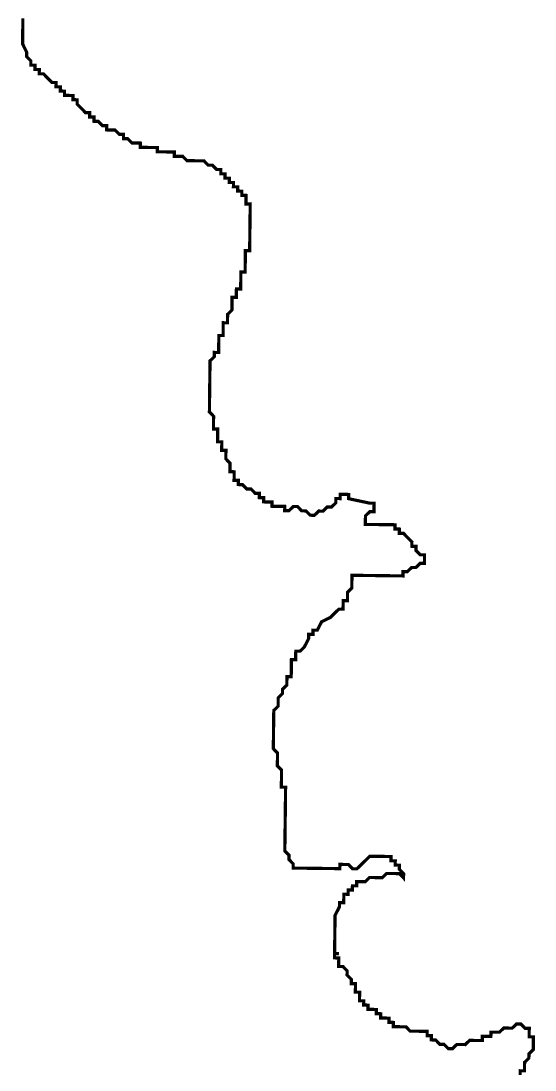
# Model space of a CAD drawing. Header units: metres. Extents: x 257673 to 289848, y 2129691 to 2228029.
# Drawn here: x 261394 to 261873, y 2176119 to 2177098 of the extents above; entities that cross this region are included whole.
import ezdxf

# ---------------------------------------------------------------- set-up
doc = ezdxf.new("R2010")
doc.units = ezdxf.units.M
doc.header["$MEASUREMENT"] = 0
doc.layers.add('HAZARDS LINE', color=1, linetype='Continuous')

msp = doc.modelspace()

# ---------------------------------------------------------------- linework, layer by layer
at = {"layer": 'HAZARDS LINE', "lineweight": 18}
msp.add_lwpolyline([(261395.45, 2177100.07, 2.97, 2.97, 0), (261395.4, 2177096.11, 2.97, 2.97, 0), (261395.31, 2177088.18, 2.97, 2.97, 0), (261395.26, 2177084.21, 2.97, 2.97, 0), (261395.21, 2177080.24, 2.97, 2.97, 0), (261395.16, 2177076.28, 2.97, 2.97, 0), (261399.03, 2177068.3, 2.97, 2.97, 0), (261398.98, 2177064.33, 2.97, 2.97, 0), (261402.9, 2177060.32, 2.97, 2.97, 0), (261402.85, 2177056.35, 2.97, 2.97, 0), (261406.81, 2177056.3, 2.97, 2.97, 0), (261406.77, 2177052.34, 2.97, 2.97, 0), (261410.73, 2177052.29, 2.97, 2.97, 0), (261410.68, 2177048.32, 2.97, 2.97, 0), (261414.65, 2177048.27, 2.97, 2.97, 0), (261418.57, 2177044.26, 2.97, 2.97, 0), (261422.48, 2177040.24, 2.97, 2.97, 0), (261426.45, 2177040.2, 2.97, 2.97, 0), (261426.4, 2177036.23, 2.97, 2.97, 0), (261430.36, 2177036.18, 2.97, 2.97, 0), (261430.32, 2177032.21, 2.97, 2.97, 0), (261434.28, 2177032.17, 2.97, 2.97, 0), (261434.23, 2177028.2, 2.97, 2.97, 0), (261438.2, 2177028.15, 2.97, 2.97, 0), (261442.16, 2177028.1, 2.97, 2.97, 0), (261442.11, 2177024.14, 2.97, 2.97, 0), (261446.08, 2177024.09, 2.97, 2.97, 0), (261446.03, 2177020.12, 2.97, 2.97, 0), (261449.95, 2177016.11, 2.97, 2.97, 0), (261453.87, 2177012.09, 2.97, 2.97, 0), (261457.83, 2177012.04, 2.97, 2.97, 0), (261457.78, 2177008.08, 2.97, 2.97, 0), (261461.75, 2177008.03, 2.97, 2.97, 0), (261461.7, 2177004.06, 2.97, 2.97, 0), (261465.66, 2177004.02, 2.97, 2.97, 0), (261469.58, 2177000, 2.97, 2.97, 0), (261473.55, 2176999.95, 2.97, 2.97, 0), (261473.5, 2176995.99, 2.97, 2.97, 0), (261477.46, 2176995.94, 2.97, 2.97, 0), (261481.43, 2176995.89, 2.97, 2.97, 0), (261485.35, 2176991.88, 2.97, 2.97, 0), (261489.31, 2176991.83, 2.97, 2.97, 0), (261489.26, 2176987.86, 2.97, 2.97, 0), (261493.23, 2176987.81, 2.97, 2.97, 0), (261497.14, 2176983.8, 2.97, 2.97, 0), (261501.11, 2176983.75, 2.97, 2.97, 0), (261505.08, 2176983.7, 2.97, 2.97, 0), (261505.03, 2176979.73, 2.97, 2.97, 0), (261512.96, 2176979.64, 2.97, 2.97, 0), (261516.92, 2176979.59, 2.97, 2.97, 0), (261520.89, 2176979.54, 2.97, 2.97, 0), (261520.84, 2176975.57, 2.97, 2.97, 0), (261524.8, 2176975.53, 2.97, 2.97, 0), (261532.74, 2176975.43, 2.97, 2.97, 0), (261536.7, 2176975.38, 2.97, 2.97, 0), (261536.65, 2176971.41, 2.97, 2.97, 0), (261540.62, 2176971.37, 2.97, 2.97, 0), (261544.58, 2176971.32, 2.97, 2.97, 0), (261548.5, 2176967.3, 2.97, 2.97, 0), (261552.47, 2176967.25, 2.97, 2.97, 0), (261556.43, 2176967.21, 2.97, 2.97, 0), (261560.4, 2176967.16, 2.97, 2.97, 0), (261564.36, 2176967.11, 2.97, 2.97, 0), (261568.28, 2176963.09, 2.97, 2.97, 0), (261572.24, 2176963.05, 2.97, 2.97, 0), (261576.16, 2176959.03, 2.97, 2.97, 0), (261580.13, 2176958.98, 2.97, 2.97, 0), (261580.08, 2176955.02, 2.97, 2.97, 0), (261584.04, 2176954.97, 2.97, 2.97, 0), (261583.99, 2176951, 2.97, 2.97, 0), (261587.96, 2176950.95, 2.97, 2.97, 0), (261587.91, 2176946.99, 2.97, 2.97, 0), (261591.88, 2176946.94, 2.97, 2.97, 0), (261591.83, 2176942.97, 2.97, 2.97, 0), (261595.79, 2176942.92, 2.97, 2.97, 0), (261595.74, 2176938.96, 2.97, 2.97, 0), (261599.71, 2176938.91, 2.97, 2.97, 0), (261599.66, 2176934.94, 2.97, 2.97, 0), (261603.63, 2176934.9, 2.97, 2.97, 0), (261603.58, 2176930.93, 2.97, 2.97, 0), (261603.53, 2176926.96, 2.97, 2.97, 0), (261607.5, 2176926.92, 2.97, 2.97, 0), (261607.45, 2176922.95, 2.97, 2.97, 0), (261607.4, 2176918.98, 2.97, 2.97, 0), (261607.35, 2176915.02, 2.97, 2.97, 0), (261607.3, 2176911.05, 2.97, 2.97, 0), (261607.25, 2176907.09, 2.97, 2.97, 0), (261607.2, 2176903.12, 2.97, 2.97, 0), (261607.16, 2176899.15, 2.97, 2.97, 0), (261607.11, 2176895.19, 2.97, 2.97, 0), (261607.06, 2176891.22, 2.97, 2.97, 0), (261607.01, 2176887.26, 2.97, 2.97, 0), (261606.96, 2176883.29, 2.97, 2.97, 0), (261603, 2176883.34, 2.97, 2.97, 0), (261602.95, 2176879.37, 2.97, 2.97, 0), (261602.9, 2176875.41, 2.97, 2.97, 0), (261602.85, 2176871.44, 2.97, 2.97, 0), (261602.8, 2176867.47, 2.97, 2.97, 0), (261602.75, 2176863.51, 2.97, 2.97, 0), (261598.79, 2176863.56, 2.97, 2.97, 0), (261598.74, 2176859.59, 2.97, 2.97, 0), (261598.69, 2176855.62, 2.97, 2.97, 0), (261598.64, 2176851.66, 2.97, 2.97, 0), (261598.59, 2176847.69, 2.97, 2.97, 0), (261594.63, 2176847.74, 2.97, 2.97, 0), (261594.58, 2176843.77, 2.97, 2.97, 0), (261594.53, 2176839.81, 2.97, 2.97, 0), (261590.57, 2176839.86, 2.97, 2.97, 0), (261590.52, 2176835.89, 2.97, 2.97, 0), (261590.47, 2176831.93, 2.97, 2.97, 0), (261590.42, 2176827.96, 2.97, 2.97, 0), (261586.41, 2176824.04, 2.97, 2.97, 0), (261586.36, 2176820.08, 2.97, 2.97, 0), (261586.31, 2176816.11, 2.97, 2.97, 0), (261582.34, 2176816.16, 2.97, 2.97, 0), (261582.3, 2176812.19, 2.97, 2.97, 0), (261582.2, 2176804.26, 2.97, 2.97, 0), (261578.23, 2176804.31, 2.97, 2.97, 0), (261578.18, 2176800.34, 2.97, 2.97, 0), (261578.14, 2176796.38, 2.97, 2.97, 0), (261578.04, 2176788.45, 2.97, 2.97, 0), (261574.07, 2176788.49, 2.97, 2.97, 0), (261574.02, 2176784.53, 2.97, 2.97, 0), (261570.01, 2176780.61, 2.97, 2.97, 0), (261569.96, 2176776.64, 2.97, 2.97, 0), (261569.91, 2176772.68, 2.97, 2.97, 0), (261569.87, 2176768.71, 2.97, 2.97, 0), (261569.82, 2176764.75, 2.97, 2.97, 0), (261569.77, 2176760.78, 2.97, 2.97, 0), (261569.72, 2176756.81, 2.97, 2.97, 0), (261569.67, 2176752.85, 2.97, 2.97, 0), (261569.62, 2176748.88, 2.97, 2.97, 0), (261569.57, 2176744.92, 2.97, 2.97, 0), (261569.53, 2176740.95, 2.97, 2.97, 0), (261569.48, 2176736.98, 2.97, 2.97, 0), (261569.43, 2176733.02, 2.97, 2.97, 0), (261573.35, 2176729, 2.97, 2.97, 0), (261573.3, 2176725.04, 2.97, 2.97, 0), (261573.25, 2176721.07, 2.97, 2.97, 0), (261573.2, 2176717.11, 2.97, 2.97, 0), (261577.17, 2176717.06, 2.97, 2.97, 0), (261577.12, 2176713.09, 2.97, 2.97, 0), (261577.07, 2176709.13, 2.97, 2.97, 0), (261577.02, 2176705.16, 2.97, 2.97, 0), (261580.99, 2176705.11, 2.97, 2.97, 0), (261580.94, 2176701.14, 2.97, 2.97, 0), (261580.89, 2176697.18, 2.97, 2.97, 0), (261584.85, 2176697.13, 2.97, 2.97, 0), (261584.8, 2176693.16, 2.97, 2.97, 0), (261584.76, 2176689.2, 2.97, 2.97, 0), (261588.67, 2176685.18, 2.97, 2.97, 0), (261588.62, 2176681.22, 2.97, 2.97, 0), (261588.58, 2176677.25, 2.97, 2.97, 0), (261592.54, 2176677.2, 2.97, 2.97, 0), (261592.49, 2176673.24, 2.97, 2.97, 0), (261592.44, 2176669.27, 2.97, 2.97, 0), (261596.41, 2176669.22, 2.97, 2.97, 0), (261596.36, 2176665.26, 2.97, 2.97, 0), (261600.33, 2176665.21, 2.97, 2.97, 0), (261604.24, 2176661.19, 2.97, 2.97, 0), (261608.21, 2176661.15, 2.97, 2.97, 0), (261612.13, 2176657.13, 2.97, 2.97, 0), (261616.09, 2176657.08, 2.97, 2.97, 0), (261616.04, 2176653.12, 2.97, 2.97, 0), (261620.01, 2176653.07, 2.97, 2.97, 0), (261619.96, 2176649.1, 2.97, 2.97, 0), (261623.92, 2176649.05, 2.97, 2.97, 0), (261627.89, 2176649, 2.97, 2.97, 0), (261627.84, 2176645.04, 2.97, 2.97, 0), (261631.81, 2176644.99, 2.97, 2.97, 0), (261635.77, 2176644.94, 2.97, 2.97, 0), (261639.74, 2176644.89, 2.97, 2.97, 0), (261639.69, 2176640.93, 2.97, 2.97, 0), (261643.65, 2176640.88, 2.97, 2.97, 0), (261647.67, 2176644.8, 2.97, 2.97, 0), (261651.63, 2176644.75, 2.97, 2.97, 0), (261655.55, 2176640.73, 2.97, 2.97, 0), (261659.52, 2176640.68, 2.97, 2.97, 0), (261663.43, 2176636.67, 2.97, 2.97, 0), (261667.4, 2176636.62, 2.97, 2.97, 0), (261671.41, 2176640.54, 2.97, 2.97, 0), (261675.38, 2176640.49, 2.97, 2.97, 0), (261679.39, 2176644.41, 2.97, 2.97, 0), (261683.36, 2176644.36, 2.97, 2.97, 0), (261687.37, 2176648.28, 2.97, 2.97, 0), (261687.42, 2176652.24, 2.97, 2.97, 0), (261691.38, 2176652.19, 2.97, 2.97, 0), (261691.43, 2176656.16, 2.97, 2.97, 0), (261695.4, 2176656.11, 2.97, 2.97, 0), (261699.36, 2176656.06, 2.97, 2.97, 0), (261699.31, 2176652.1, 2.97, 2.97, 0), (261719.09, 2176647.89, 2.97, 2.97, 0), (261723.06, 2176647.84, 2.97, 2.97, 0), (261723.01, 2176643.87, 2.97, 2.97, 0), (261722.96, 2176639.91, 2.97, 2.97, 0), (261719, 2176639.96, 2.97, 2.97, 0), (261714.98, 2176636.04, 2.97, 2.97, 0), (261714.93, 2176632.07, 2.97, 2.97, 0), (261714.89, 2176628.11, 2.97, 2.97, 0), (261718.85, 2176628.06, 2.97, 2.97, 0), (261722.82, 2176628.01, 2.97, 2.97, 0), (261726.78, 2176627.96, 2.97, 2.97, 0), (261730.75, 2176627.91, 2.97, 2.97, 0), (261734.71, 2176627.86, 2.97, 2.97, 0), (261738.68, 2176627.82, 2.97, 2.97, 0), (261742.64, 2176627.77, 2.97, 2.97, 0), (261742.59, 2176623.8, 2.97, 2.97, 0), (261746.56, 2176623.75, 2.97, 2.97, 0), (261746.51, 2176619.79, 2.97, 2.97, 0), (261750.48, 2176619.74, 2.97, 2.97, 0), (261754.39, 2176615.72, 2.97, 2.97, 0), (261758.31, 2176611.71, 2.97, 2.97, 0), (261758.26, 2176607.74, 2.97, 2.97, 0), (261762.23, 2176607.7, 2.97, 2.97, 0), (261762.18, 2176603.73, 2.97, 2.97, 0), (261766.1, 2176599.71, 2.97, 2.97, 0), (261770.06, 2176599.67, 2.97, 2.97, 0), (261770.01, 2176595.7, 2.97, 2.97, 0), (261769.96, 2176591.73, 2.97, 2.97, 0), (261766, 2176591.78, 2.97, 2.97, 0), (261761.98, 2176587.87, 2.97, 2.97, 0), (261758.02, 2176587.91, 2.97, 2.97, 0), (261754.01, 2176584, 2.97, 2.97, 0), (261750.04, 2176584.04, 2.97, 2.97, 0), (261749.99, 2176580.08, 2.97, 2.97, 0), (261746.03, 2176580.13, 2.97, 2.97, 0), (261742.06, 2176580.18, 2.97, 2.97, 0), (261738.09, 2176580.22, 2.97, 2.97, 0), (261734.13, 2176580.27, 2.97, 2.97, 0), (261730.16, 2176580.32, 2.97, 2.97, 0), (261726.2, 2176580.37, 2.97, 2.97, 0), (261722.23, 2176580.42, 2.97, 2.97, 0), (261718.27, 2176580.47, 2.97, 2.97, 0), (261714.3, 2176580.52, 2.97, 2.97, 0), (261710.34, 2176580.56, 2.97, 2.97, 0), (261706.37, 2176580.61, 2.97, 2.97, 0), (261702.41, 2176580.66, 2.97, 2.97, 0), (261702.36, 2176576.69, 2.97, 2.97, 0), (261702.26, 2176568.76, 2.97, 2.97, 0), (261698.25, 2176564.85, 2.97, 2.97, 0), (261698.2, 2176560.88, 2.97, 2.97, 0), (261698.15, 2176556.91, 2.97, 2.97, 0), (261694.18, 2176556.96, 2.97, 2.97, 0), (261694.14, 2176553, 2.97, 2.97, 0), (261694.09, 2176549.03, 2.97, 2.97, 0), (261690.12, 2176549.08, 2.97, 2.97, 0), (261686.11, 2176545.16, 2.97, 2.97, 0), (261682.09, 2176541.24, 2.97, 2.97, 0), (261674.12, 2176537.37, 2.97, 2.97, 0), (261670.05, 2176529.49, 2.97, 2.97, 0), (261666.09, 2176529.54, 2.97, 2.97, 0), (261666.04, 2176525.57, 2.97, 2.97, 0), (261662.07, 2176525.62, 2.97, 2.97, 0), (261662.03, 2176521.66, 2.97, 2.97, 0), (261657.96, 2176513.77, 2.97, 2.97, 0), (261653.95, 2176509.86, 2.97, 2.97, 0), (261649.98, 2176509.9, 2.97, 2.97, 0), (261649.94, 2176505.94, 2.97, 2.97, 0), (261649.89, 2176501.97, 2.97, 2.97, 0), (261645.92, 2176502.02, 2.97, 2.97, 0), (261645.87, 2176498.05, 2.97, 2.97, 0), (261645.82, 2176494.09, 2.97, 2.97, 0), (261645.78, 2176490.12, 2.97, 2.97, 0), (261645.73, 2176486.16, 2.97, 2.97, 0), (261641.76, 2176486.21, 2.97, 2.97, 0), (261641.71, 2176482.24, 2.97, 2.97, 0), (261641.66, 2176478.27, 2.97, 2.97, 0), (261637.65, 2176474.36, 2.97, 2.97, 0), (261637.6, 2176470.39, 2.97, 2.97, 0), (261633.59, 2176466.47, 2.97, 2.97, 0), (261633.54, 2176462.51, 2.97, 2.97, 0), (261633.49, 2176458.54, 2.97, 2.97, 0), (261629.48, 2176454.62, 2.97, 2.97, 0), (261629.43, 2176450.66, 2.97, 2.97, 0), (261629.38, 2176446.69, 2.97, 2.97, 0), (261629.33, 2176442.72, 2.97, 2.97, 0), (261629.28, 2176438.76, 2.97, 2.97, 0), (261629.23, 2176434.79, 2.97, 2.97, 0), (261629.19, 2176430.83, 2.97, 2.97, 0), (261629.14, 2176426.86, 2.97, 2.97, 0), (261629.09, 2176422.89, 2.97, 2.97, 0), (261629.04, 2176418.93, 2.97, 2.97, 0), (261632.96, 2176414.91, 2.97, 2.97, 0), (261632.91, 2176410.95, 2.97, 2.97, 0), (261632.86, 2176406.98, 2.97, 2.97, 0), (261632.81, 2176403.02, 2.97, 2.97, 0), (261636.73, 2176399, 2.97, 2.97, 0), (261636.68, 2176395.04, 2.97, 2.97, 0), (261636.63, 2176391.07, 2.97, 2.97, 0), (261636.58, 2176387.1, 2.97, 2.97, 0), (261636.53, 2176383.14, 2.97, 2.97, 0), (261640.5, 2176383.09, 2.97, 2.97, 0), (261640.45, 2176379.12, 2.97, 2.97, 0), (261640.4, 2176375.16, 2.97, 2.97, 0), (261640.35, 2176371.19, 2.97, 2.97, 0), (261640.31, 2176367.23, 2.97, 2.97, 0), (261640.26, 2176363.26, 2.97, 2.97, 0), (261640.21, 2176359.29, 2.97, 2.97, 0), (261640.16, 2176355.33, 2.97, 2.97, 0), (261640.11, 2176351.36, 2.97, 2.97, 0), (261640.06, 2176347.4, 2.97, 2.97, 0), (261640.01, 2176343.43, 2.97, 2.97, 0), (261639.97, 2176339.46, 2.97, 2.97, 0), (261639.92, 2176335.5, 2.97, 2.97, 0), (261639.87, 2176331.53, 2.97, 2.97, 0), (261639.82, 2176327.57, 2.97, 2.97, 0), (261639.77, 2176323.6, 2.97, 2.97, 0), (261643.69, 2176319.58, 2.97, 2.97, 0), (261643.64, 2176315.62, 2.97, 2.97, 0), (261647.56, 2176311.6, 2.97, 2.97, 0), (261647.51, 2176307.64, 2.97, 2.97, 0), (261651.47, 2176307.59, 2.97, 2.97, 0), (261655.44, 2176307.54, 2.97, 2.97, 0), (261659.4, 2176307.49, 2.97, 2.97, 0), (261663.37, 2176307.44, 2.97, 2.97, 0), (261667.34, 2176307.4, 2.97, 2.97, 0), (261671.3, 2176307.35, 2.97, 2.97, 0), (261675.27, 2176307.3, 2.97, 2.97, 0), (261679.23, 2176307.25, 2.97, 2.97, 0), (261683.2, 2176307.2, 2.97, 2.97, 0), (261687.16, 2176307.15, 2.97, 2.97, 0), (261691.13, 2176307.1, 2.97, 2.97, 0), (261691.18, 2176311.07, 2.97, 2.97, 0), (261695.14, 2176311.02, 2.97, 2.97, 0), (261699.11, 2176310.97, 2.97, 2.97, 0), (261703.02, 2176306.96, 2.97, 2.97, 0), (261706.99, 2176306.91, 2.97, 2.97, 0), (261711, 2176310.83, 2.97, 2.97, 0), (261715.02, 2176314.75, 2.97, 2.97, 0), (261719.03, 2176318.66, 2.97, 2.97, 0), (261723, 2176318.61, 2.97, 2.97, 0), (261726.96, 2176318.57, 2.97, 2.97, 0), (261730.93, 2176318.52, 2.97, 2.97, 0), (261734.89, 2176318.47, 2.97, 2.97, 0), (261738.86, 2176318.42, 2.97, 2.97, 0), (261738.81, 2176314.45, 2.97, 2.97, 0), (261742.77, 2176314.41, 2.97, 2.97, 0), (261742.73, 2176310.44, 2.97, 2.97, 0), (261746.69, 2176310.39, 2.97, 2.97, 0), (261746.64, 2176306.43, 2.97, 2.97, 0), (261750.56, 2176302.41, 2.97, 2.97, 0), (261750.51, 2176298.44, 2.97, 2.97, 0), (261746.59, 2176302.46, 2.97, 2.97, 0), (261742.63, 2176302.51, 2.97, 2.97, 0), (261738.66, 2176302.56, 2.97, 2.97, 0), (261734.7, 2176302.6, 2.97, 2.97, 0), (261730.68, 2176298.69, 2.97, 2.97, 0), (261726.72, 2176298.74, 2.97, 2.97, 0), (261718.79, 2176298.83, 2.97, 2.97, 0), (261714.77, 2176294.92, 2.97, 2.97, 0), (261710.81, 2176294.96, 2.97, 2.97, 0), (261706.84, 2176295.01, 2.97, 2.97, 0), (261706.79, 2176291.05, 2.97, 2.97, 0), (261702.83, 2176291.1, 2.97, 2.97, 0), (261702.78, 2176287.13, 2.97, 2.97, 0), (261698.82, 2176287.18, 2.97, 2.97, 0), (261698.77, 2176283.21, 2.97, 2.97, 0), (261694.8, 2176283.26, 2.97, 2.97, 0), (261694.75, 2176279.29, 2.97, 2.97, 0), (261694.7, 2176275.33, 2.97, 2.97, 0), (261690.74, 2176275.38, 2.97, 2.97, 0), (261690.69, 2176271.41, 2.97, 2.97, 0), (261686.63, 2176263.53, 2.97, 2.97, 0), (261686.53, 2176255.6, 2.97, 2.97, 0), (261686.48, 2176251.63, 2.97, 2.97, 0), (261686.43, 2176247.66, 2.97, 2.97, 0), (261686.39, 2176243.7, 2.97, 2.97, 0), (261686.34, 2176239.73, 2.97, 2.97, 0), (261686.29, 2176235.77, 2.97, 2.97, 0), (261686.24, 2176231.8, 2.97, 2.97, 0), (261686.19, 2176227.83, 2.97, 2.97, 0), (261690.16, 2176227.78, 2.97, 2.97, 0), (261686.19, 2176227.83, 2.97, 2.97, 0), (261686.14, 2176223.87, 2.97, 2.97, 0), (261690.11, 2176223.82, 2.97, 2.97, 0), (261690.06, 2176219.85, 2.97, 2.97, 0), (261690.01, 2176215.89, 2.97, 2.97, 0), (261693.98, 2176215.84, 2.97, 2.97, 0), (261697.89, 2176211.82, 2.97, 2.97, 0), (261697.84, 2176207.86, 2.97, 2.97, 0), (261701.76, 2176203.84, 2.97, 2.97, 0), (261701.71, 2176199.88, 2.97, 2.97, 0), (261705.68, 2176199.83, 2.97, 2.97, 0), (261705.63, 2176195.86, 2.97, 2.97, 0), (261705.58, 2176191.9, 2.97, 2.97, 0), (261709.55, 2176191.85, 2.97, 2.97, 0), (261709.5, 2176187.88, 2.97, 2.97, 0), (261709.45, 2176183.92, 2.97, 2.97, 0), (261713.42, 2176183.87, 2.97, 2.97, 0), (261713.37, 2176179.9, 2.97, 2.97, 0), (261717.33, 2176179.85, 2.97, 2.97, 0), (261717.28, 2176175.89, 2.97, 2.97, 0), (261721.25, 2176175.84, 2.97, 2.97, 0), (261725.21, 2176175.79, 2.97, 2.97, 0), (261725.17, 2176171.82, 2.97, 2.97, 0), (261729.13, 2176171.78, 2.97, 2.97, 0), (261729.08, 2176167.81, 2.97, 2.97, 0), (261733.05, 2176167.76, 2.97, 2.97, 0), (261737.01, 2176167.71, 2.97, 2.97, 0), (261736.96, 2176163.75, 2.97, 2.97, 0), (261740.93, 2176163.7, 2.97, 2.97, 0), (261740.88, 2176159.73, 2.97, 2.97, 0), (261744.85, 2176159.68, 2.97, 2.97, 0), (261748.81, 2176159.64, 2.97, 2.97, 0), (261752.78, 2176159.59, 2.97, 2.97, 0), (261756.69, 2176155.57, 2.97, 2.97, 0), (261760.66, 2176155.52, 2.97, 2.97, 0), (261764.63, 2176155.48, 2.97, 2.97, 0), (261768.59, 2176155.43, 2.97, 2.97, 0), (261772.56, 2176155.38, 2.97, 2.97, 0), (261772.51, 2176151.41, 2.97, 2.97, 0), (261776.47, 2176151.36, 2.97, 2.97, 0), (261776.42, 2176147.4, 2.97, 2.97, 0), (261780.39, 2176147.35, 2.97, 2.97, 0), (261784.31, 2176143.33, 2.97, 2.97, 0), (261788.27, 2176143.29, 2.97, 2.97, 0), (261792.19, 2176139.27, 2.97, 2.97, 0), (261796.15, 2176139.22, 2.97, 2.97, 0), (261800.17, 2176143.14, 2.97, 2.97, 0), (261804.13, 2176143.09, 2.97, 2.97, 0), (261808.1, 2176143.04, 2.97, 2.97, 0), (261812.11, 2176146.96, 2.97, 2.97, 0), (261816.08, 2176146.91, 2.97, 2.97, 0), (261820.04, 2176146.86, 2.97, 2.97, 0), (261824.01, 2176146.82, 2.97, 2.97, 0), (261824.06, 2176150.78, 2.97, 2.97, 0), (261828.02, 2176150.73, 2.97, 2.97, 0), (261831.99, 2176150.68, 2.97, 2.97, 0), (261832.04, 2176154.65, 2.97, 2.97, 0), (261836, 2176154.6, 2.97, 2.97, 0), (261839.97, 2176154.55, 2.97, 2.97, 0), (261843.98, 2176158.47, 2.97, 2.97, 0), (261847.95, 2176158.42, 2.97, 2.97, 0), (261851.91, 2176158.37, 2.97, 2.97, 0), (261855.93, 2176162.29, 2.97, 2.97, 0), (261859.89, 2176162.24, 2.97, 2.97, 0), (261863.81, 2176158.23, 2.97, 2.97, 0), (261867.77, 2176158.18, 2.97, 2.97, 0), (261867.72, 2176154.21, 2.97, 2.97, 0), (261867.68, 2176150.25, 2.97, 2.97, 0), (261871.64, 2176150.2, 2.97, 2.97, 0), (261871.59, 2176146.23, 2.97, 2.97, 0), (261871.54, 2176142.27, 2.97, 2.97, 0), (261871.5, 2176138.3, 2.97, 2.97, 0), (261867.48, 2176134.38, 2.97, 2.97, 0), (261867.43, 2176130.42, 2.97, 2.97, 0), (261863.42, 2176126.5, 2.97, 2.97, 0), (261863.37, 2176122.53, 2.97, 2.97, 0), (261863.32, 2176118.57, 2.97, 2.97, 0), (261859.36, 2176118.62, 2.97, 2.97, 0), (261859.31, 2176114.65, 2.97, 2.97, 0)], format="xyseb", dxfattribs=at)

doc.saveas('drawing.dxf')
